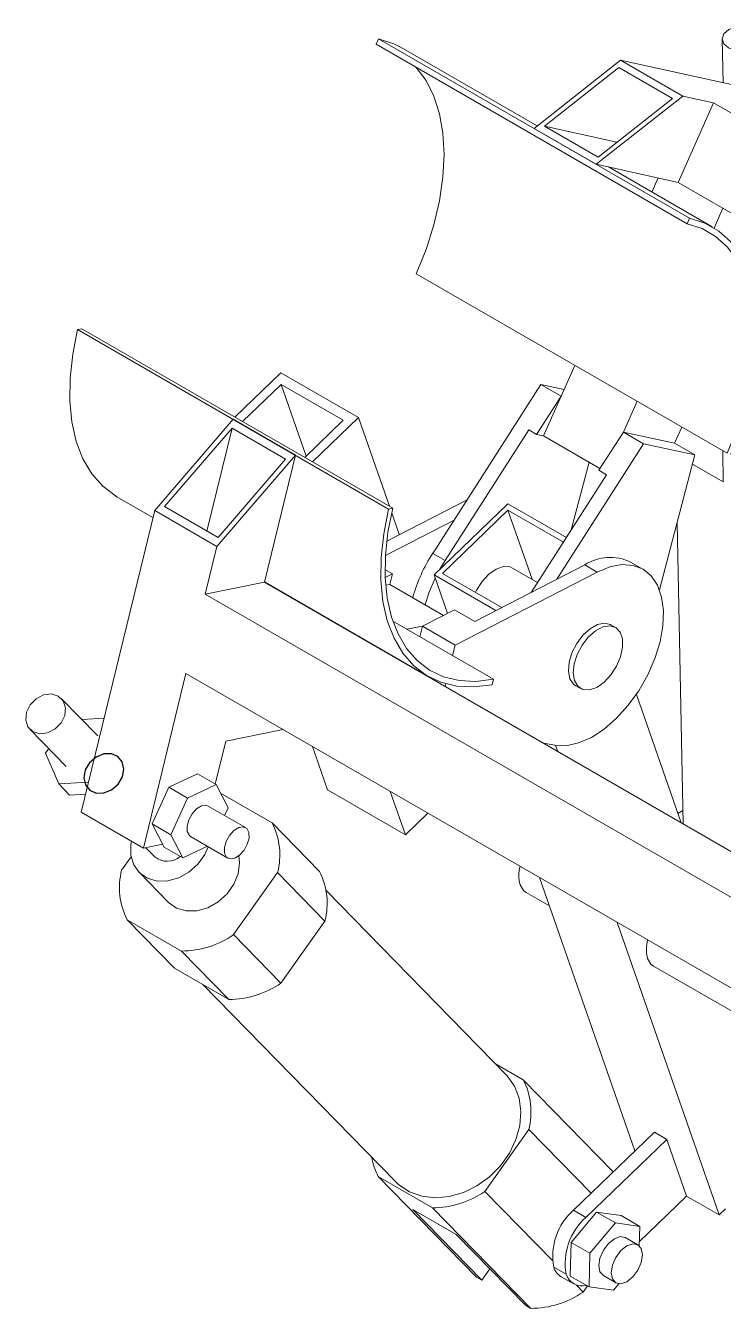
# Model space of a CAD drawing. Header units: millimetres. Extents: x 0 to 1189, y 0 to 841.
# Drawn here: x 171.63 to 187.49, y 680.86 to 710.03 of the extents above; entities that cross this region are included whole.
import ezdxf

# ---------------------------------------------------------------- set-up
doc = ezdxf.new("R2010")
doc.units = ezdxf.units.MM

msp = doc.modelspace()

# ---------------------------------------------------------------- linework, layer by layer
at = {"color": 7, "linetype": 'Continuous', "lineweight": 15}
for p, q in [((179.65, 709.735), (179.594, 709.608)), ((179.594, 709.608), (186.665, 705.526)), ((179.65, 709.735), (186.721, 705.653)), ((183.258, 707.751), (180.161, 709.538)), ((187.464, 709.726), (187.484, 708.733)), ((183.186, 707.694), (185.153, 709.246)), ((186.567, 708.429), (185.153, 709.246)), ((185.153, 709.246), (189.576, 708.274)), ((183.422, 707.745), (185.114, 709.08)), ((185.114, 709.08), (186.33, 708.378)), ((184.6, 706.878), (186.567, 708.429)), ((186.33, 708.378), (184.639, 707.043)), ((186.567, 708.429), (187.265, 708.276)), ((186.462, 706.468), (187.265, 708.276)), ((187.265, 708.276), (207.064, 696.846)), ((184.639, 707.043), (183.422, 707.745)), ((183.422, 707.745), (185.07, 707.383)), ((183.186, 707.694), (184.6, 706.878)), ((184.6, 706.878), (186.462, 706.468)), ((187.232, 705.456), (184.875, 706.817)), ((186.007, 706.568), (185.864, 706.246)), ((186.462, 706.468), (204.886, 695.832)), ((187.479, 705.881), (187.278, 705.429)), ((186.721, 705.653), (186.665, 705.526)), ((180.506, 704.388), (187.577, 700.305)), ((172.808, 703.12), (172.902, 703.139)), ((172.808, 703.12), (179.879, 699.038)), ((172.902, 703.139), (179.973, 699.057)), ((184.113, 702.305), (183.802, 701.605)), ((176.381, 701.13), (177.425, 702.137)), ((177.425, 702.137), (179.193, 701.117)), ((176.558, 701.028), (177.434, 701.874)), ((177.434, 701.874), (178.848, 701.057)), ((177.434, 701.874), (178.003, 700.242)), ((183.342, 701.871), (180.88, 698.03)), ((183.802, 701.605), (183.244, 700.736)), ((183.342, 701.871), (183.802, 701.605)), ((183.868, 701.755), (183.342, 701.871)), ((183.802, 701.605), (183.4, 700.702)), ((185.527, 701.489), (185.216, 700.789)), ((176.344, 701.079), (174.56, 699.004)), ((176.344, 701.079), (177.758, 700.262)), ((178.848, 701.057), (177.972, 700.212)), ((179.193, 701.117), (178.149, 700.11)), ((179.193, 701.117), (179.895, 699.101)), ((176.318, 700.876), (174.784, 699.092)), ((176.318, 700.876), (175.748, 698.535)), ((177.534, 700.174), (176.318, 700.876)), ((183.067, 700.838), (181.163, 697.867)), ((183.244, 700.736), (183.067, 700.838)), ((183.4, 700.702), (183.244, 700.736)), ((185.216, 700.789), (184.658, 699.919)), ((185.675, 700.524), (185.216, 700.789)), ((186.38, 700.533), (185.216, 700.789)), ((186.38, 700.533), (186.544, 700.902)), ((183.4, 700.702), (184.684, 699.96)), ((185.675, 700.524), (183.699, 697.441)), ((186.839, 700.268), (185.675, 700.524)), ((186.839, 700.268), (186.38, 700.533)), ((177.758, 700.262), (175.974, 698.188)), ((176, 698.39), (177.534, 700.174)), ((177.758, 700.262), (177.055, 697.373)), ((186.035, 697.202), (186.839, 700.268)), ((187.474, 700.365), (187.488, 699.654)), ((184.031, 698.563), (184.435, 700.104)), ((184.835, 699.817), (184.658, 699.919)), ((187.488, 699.654), (186.785, 700.06)), ((183.121, 697.143), (184.835, 699.817)), ((173.703, 699.315), (174.521, 698.843)), ((174.56, 699.004), (172.891, 692.142)), ((175.974, 698.188), (174.56, 699.004)), ((174.784, 699.092), (176, 698.39)), ((179.836, 698.31), (181.661, 699.248)), ((179.879, 699.038), (179.973, 699.057)), ((182.587, 699.157), (180.911, 697.541)), ((182.592, 699.01), (181.104, 697.574)), ((183.919, 698.388), (182.587, 699.157)), ((183.851, 698.283), (182.592, 699.01)), ((182.592, 699.01), (183.139, 697.441)), ((179.806, 697.985), (181.366, 698.788)), ((179.948, 698.95), (180.12, 698.456)), ((186.435, 698.726), (186.573, 691.878)), ((175.974, 698.188), (175.711, 697.104)), ((180.88, 698.03), (181.163, 697.867)), ((181.163, 697.867), (181.045, 697.671)), ((185.661, 697.669), (185.378, 697.832)), ((179.965, 697.565), (179.796, 697.663)), ((179.8, 697.481), (179.965, 697.565)), ((179.906, 697.324), (179.965, 697.565)), ((180.911, 697.541), (181.216, 696.665)), ((180.911, 697.541), (182.317, 696.729)), ((181.104, 697.574), (182.449, 696.798)), ((181.391, 695.944), (184.619, 697.605)), ((184.336, 697.768), (181.839, 696.484)), ((183.265, 697.368), (182.697, 697.696)), ((184.619, 697.605), (184.336, 697.768)), ((175.711, 697.104), (177.055, 697.373)), ((195.733, 686.591), (177.055, 697.373)), ((177.056, 697.379), (180.774, 695.233)), ((179.811, 697.305), (179.906, 697.324)), ((179.906, 697.324), (181.127, 696.619)), ((195.51, 685.674), (175.711, 697.104)), ((177.851, 696.913), (177.861, 696.915)), ((180.648, 696.373), (181.379, 696.749)), ((181.839, 696.484), (181.379, 696.749)), ((179.973, 696.489), (182.263, 695.167)), ((180.296, 696.303), (180.648, 696.373)), ((180.59, 696.133), (180.648, 696.373)), ((181.391, 695.944), (180.648, 696.373)), ((185.038, 696.345), (184.932, 696.406)), ((179.266, 696.097), (179.275, 696.098)), ((181.332, 695.704), (181.391, 695.944)), ((175.271, 695.298), (174.305, 691.325)), ((195.07, 683.869), (175.271, 695.298)), ((180.419, 695.431), (180.421, 695.437)), ((181.162, 695.002), (181.176, 695.063)), ((182.263, 695.167), (182.232, 695.041)), ((184.132, 695.02), (184.238, 694.959)), ((173.265, 693.883), (172.437, 694.73)), ((185.511, 694.821), (186.527, 691.905)), ((171.722, 694.031), (172.55, 693.184)), ((172.905, 694.251), (173.411, 694.279)), ((177.482, 694.022), (176.176, 693.761)), ((176.176, 693.761), (175.938, 692.78)), ((172.077, 693.487), (172.151, 693.592)), ((172.378, 692.786), (172.077, 693.487)), ((178.149, 693.637), (178.492, 692.651)), ((183.66, 693.665), (183.4, 693.71)), ((183.675, 693.662), (183.723, 693.523)), ((175.53, 693.016), (174.879, 692.709)), ((175.954, 692.771), (175.53, 693.016)), ((173.057, 692.825), (172.378, 692.786)), ((172.626, 692.532), (172.378, 692.786)), ((172.991, 692.553), (172.626, 692.532)), ((174.879, 692.709), (174.502, 691.875)), ((175.303, 692.464), (174.879, 692.709)), ((175.954, 692.771), (175.303, 692.464)), ((176.227, 692.244), (175.954, 692.771)), ((177.231, 691.898), (176.055, 692.576)), ((180.26, 691.631), (178.492, 692.651)), ((179.916, 692.617), (180.26, 691.631)), ((175.303, 692.464), (174.926, 691.63)), ((176.625, 691.794), (175.777, 692.283)), ((174.305, 691.325), (172.891, 692.142)), ((176.148, 692.069), (176.227, 692.244)), ((180.771, 692.123), (180.26, 691.631)), ((186.567, 692.181), (186.454, 692.114)), ((174.926, 691.63), (174.502, 691.875)), ((174.502, 691.875), (174.776, 691.348)), ((177.231, 691.898), (178.306, 690.797)), ((174.742, 691.413), (174.305, 691.325)), ((174.926, 691.63), (175.2, 691.103)), ((175.348, 691.614), (175.377, 691.591)), ((175.377, 691.591), (176.225, 691.101)), ((174.024, 691.13), (173.809, 690.827)), ((174.357, 691.336), (174.562, 691.125)), ((175.2, 691.103), (174.776, 691.348)), ((175.2, 691.103), (175.762, 691.368)), ((174.205, 690.776), (174.867, 690.098)), ((177.355, 690.768), (176.355, 689.358)), ((177.355, 690.768), (178.431, 689.667)), ((183.31, 690.657), (185.478, 684.439)), ((182.544, 686.18), (178.455, 690.362)), ((183.004, 690.317), (183.536, 690.01)), ((175.166, 688.986), (173.934, 689.697)), ((173.934, 689.697), (175.009, 688.597)), ((178.431, 689.667), (177.431, 688.257)), ((185.078, 689.637), (187.397, 682.986)), ((176.355, 689.358), (177.431, 688.257)), ((175.166, 688.986), (176.242, 687.885)), ((176.242, 687.885), (175.009, 688.597)), ((185.903, 688.644), (188.201, 687.317)), ((175.644, 688.23), (180.041, 683.733)), ((182.941, 686.057), (182.306, 686.423)), ((182.941, 686.057), (184.987, 683.964)), ((183.065, 684.927), (182.065, 683.517)), ((183.065, 684.927), (184.482, 683.478)), ((185.922, 684.867), (184.078, 683.089)), ((186.205, 684.703), (184.361, 682.925)), ((186.205, 684.703), (185.922, 684.867)), ((186.654, 683.414), (186.205, 684.703)), ((180.877, 683.145), (179.644, 683.857)), ((179.644, 683.857), (181.878, 681.571)), ((182.065, 683.517), (183.601, 681.946)), ((186.654, 683.414), (185.577, 682.375)), ((186.654, 683.414), (187.397, 682.986)), ((181.417, 682.538), (180.427, 683.109)), ((180.427, 683.109), (182, 681.501)), ((180.877, 683.145), (183.111, 680.859)), ((184.608, 683.048), (184.032, 682.36)), ((184.078, 683.089), (184.361, 682.925)), ((184.608, 683.048), (185.033, 682.803)), ((185.163, 682.968), (184.608, 683.048)), ((185.163, 682.968), (185.587, 682.723)), ((187.397, 682.986), (187.54, 683.124)), ((185.033, 682.803), (184.456, 682.116)), ((185.587, 682.723), (185.033, 682.803)), ((185.574, 682.283), (185.587, 682.723)), ((182.99, 680.929), (181.417, 682.538)), ((184.032, 682.36), (184.009, 681.594)), ((184.032, 682.36), (184.456, 682.116)), ((185.543, 682.306), (185.26, 682.469)), ((184.456, 682.116), (184.434, 681.349)), ((183.633, 681.798), (183.915, 681.634)), ((182, 681.501), (181.878, 681.571)), ((182.181, 681.757), (182, 681.501)), ((183.803, 681.578), (184.086, 681.415)), ((184.009, 681.594), (184.434, 681.349)), ((184.76, 681.603), (185.043, 681.44)), ((184.147, 681.387), (184.3, 681.231)), ((184.398, 681.369), (184.3, 681.231)), ((184.434, 681.349), (184.988, 681.269)), ((184.988, 681.269), (185.112, 681.418)), ((183.111, 680.859), (182.99, 680.929))]:
    msp.add_line(p, q, dxfattribs=at)
at = {"color": 7, "linetype": 'Continuous', "lineweight": 15, "flags": 128}
for points in [[(187.774, 710.007), (187.611, 709.941), (187.503, 709.844), (187.464, 709.731), (187.502, 709.618), (187.609, 709.524), (187.771, 709.461), (187.962, 709.441), (188.154, 709.466), (188.316, 709.532), (188.425, 709.629), (188.464, 709.742), (188.426, 709.855), (188.318, 709.949), (188.157, 710.011), (187.965, 710.032), (187.774, 710.007)], [(180.161, 709.538), (180, 709.621), (179.65, 709.735)], [(180.506, 704.388), (180.729, 704.944), (180.907, 705.501), (181.035, 706.051), (181.113, 706.587), (181.139, 707.1), (181.113, 707.583), (181.035, 708.029), (180.907, 708.431), (180.73, 708.784), (180.506, 709.082), (180.506, 709.082)], [(187.577, 700.305), (187.801, 700.861), (187.978, 701.419), (188.106, 701.969), (188.184, 702.505), (188.21, 703.018), (188.184, 703.501), (188.106, 703.947), (187.978, 704.349), (187.801, 704.702), (187.577, 705), (187.311, 705.239), (187.005, 705.415), (186.665, 705.526)], [(187.658, 700.288), (187.888, 700.859), (188.07, 701.432), (188.203, 701.998), (188.283, 702.548), (188.309, 703.075), (188.283, 703.572), (188.203, 704.03), (188.07, 704.443), (187.888, 704.805), (187.659, 705.112), (187.385, 705.357), (187.071, 705.538), (186.721, 705.653)], [(173.703, 699.315), (173.668, 699.336), (173.378, 699.557), (173.131, 699.841), (172.93, 700.182), (172.778, 700.576), (172.678, 701.018), (172.63, 701.5), (172.636, 702.016), (172.696, 702.559), (172.808, 703.12)], [(182.232, 695.041), (181.819, 694.991), (181.429, 695.01), (181.067, 695.098), (180.739, 695.254), (180.449, 695.475), (180.202, 695.758), (180.001, 696.1), (179.849, 696.494), (179.749, 696.936), (179.701, 697.418), (179.707, 697.934), (179.767, 698.477), (179.879, 699.038)], [(182.263, 695.167), (181.861, 695.119), (181.481, 695.137), (181.129, 695.223), (180.81, 695.375), (180.528, 695.59), (180.287, 695.866), (180.092, 696.198), (179.944, 696.581), (179.846, 697.011), (179.8, 697.481), (179.806, 697.983), (179.864, 698.511), (179.973, 699.057)], [(182.697, 697.696), (182.639, 697.721), (182.491, 697.729), (182.326, 697.672), (182.158, 697.556), (182.003, 697.391), (181.873, 697.191), (181.85, 697.144)], [(184.619, 697.605), (184.908, 697.723), (185.184, 697.773), (185.439, 697.755), (185.663, 697.668), (185.85, 697.516), (185.992, 697.303), (186.085, 697.037), (186.127, 696.727), (186.115, 696.383), (186.05, 696.017), (185.934, 695.64), (185.771, 695.266), (185.567, 694.906), (185.328, 694.574), (185.062, 694.28), (184.779, 694.034), (184.488, 693.844), (184.197, 693.717), (183.918, 693.656), (183.66, 693.665)], [(180.938, 697.464), (180.796, 697.134), (180.708, 696.861)], [(184.132, 695.02), (184.084, 695.056), (184.002, 695.179), (183.967, 695.349), (183.982, 695.552), (184.047, 695.769), (184.154, 695.981), (184.295, 696.17), (184.457, 696.317), (184.625, 696.411), (184.786, 696.443), (184.923, 696.411), (184.932, 696.406)], [(184.101, 695.135), (184.072, 695.31), (184.093, 695.515), (184.163, 695.733), (184.275, 695.943), (184.418, 696.127), (184.582, 696.27), (184.75, 696.357), (184.909, 696.382), (185.043, 696.342), (185.141, 696.24), (185.195, 696.086), (185.199, 695.894), (185.153, 695.68), (185.062, 695.464), (184.932, 695.264), (184.777, 695.099), (184.609, 694.983), (184.444, 694.926), (184.296, 694.934), (184.178, 695.006), (184.101, 695.135)], [(171.864, 694.724), (171.727, 694.585), (171.644, 694.415), (171.627, 694.24), (171.679, 694.086), (171.792, 693.976), (171.949, 693.928), (172.126, 693.949), (172.295, 694.036), (172.432, 694.175), (172.516, 694.345), (172.532, 694.52), (172.48, 694.675), (172.367, 694.784), (172.211, 694.832), (172.034, 694.811), (171.864, 694.724)], [(175.777, 692.283), (175.725, 692.301), (175.622, 692.286), (175.512, 692.217), (175.411, 692.106), (175.336, 691.97), (175.298, 691.828), (175.302, 691.703), (175.348, 691.614)], [(176.196, 691.124), (176.277, 691.084), (176.38, 691.099), (176.491, 691.167), (176.591, 691.278), (176.666, 691.415), (176.705, 691.556), (176.701, 691.681), (176.655, 691.771), (176.574, 691.811), (176.471, 691.796), (176.36, 691.727), (176.26, 691.617), (176.185, 691.48), (176.146, 691.338), (176.15, 691.213), (176.196, 691.124)], [(174.032, 691.483), (174.018, 691.403), (174.018, 691.162), (174.086, 690.944), (174.215, 690.766), (174.396, 690.64), (174.617, 690.576), (174.859, 690.579), (175.107, 690.648), (175.34, 690.778), (175.542, 690.96), (175.699, 691.18), (175.778, 691.359)], [(174.867, 690.098), (174.877, 690.089), (175.058, 689.963), (175.279, 689.899), (175.521, 689.901), (175.769, 689.97), (176.002, 690.101), (176.205, 690.283), (176.361, 690.503), (176.459, 690.745), (176.492, 690.991), (176.476, 691.155)], [(183.004, 690.317), (182.944, 690.364), (182.867, 690.493)], [(185.903, 688.644), (185.843, 688.69), (185.766, 688.819)], [(180.041, 683.733), (180.113, 683.666), (180.353, 683.507), (180.631, 683.407), (180.936, 683.371), (181.256, 683.4), (181.578, 683.493), (181.887, 683.645), (182.173, 683.851), (182.422, 684.103), (182.625, 684.389), (182.773, 684.699), (182.861, 685.019), (182.885, 685.337), (182.843, 685.639), (182.738, 685.913), (182.574, 686.148), (182.544, 686.18)], [(185.26, 682.469), (185.146, 682.491), (185.01, 682.444), (184.875, 682.335), (184.76, 682.18), (184.684, 682.004), (184.657, 681.832)], [(185.647, 682.077), (185.62, 682.218), (185.543, 682.306), (185.428, 682.328), (185.293, 682.281), (185.158, 682.172), (185.043, 682.017), (184.966, 681.84), (184.94, 681.669), (184.966, 681.528), (185.043, 681.44), (185.158, 681.417), (185.293, 681.464), (185.428, 681.574), (185.543, 681.728), (185.62, 681.905), (185.647, 682.077)], [(184.657, 681.832), (184.684, 681.691), (184.76, 681.603), (184.76, 681.603)]]:
    msp.add_lwpolyline(points, dxfattribs=at)
at = {"color": 7, "linetype": 'Continuous', "flags": 128}
msp.add_lwpolyline([(173.08, 693.269), (172.982, 693.104), (172.949, 692.927), (172.984, 692.766), (173.084, 692.643), (173.232, 692.579), (173.406, 692.583), (173.58, 692.655), (173.727, 692.783), (173.825, 692.947), (173.859, 693.124), (173.823, 693.286), (173.724, 693.408), (173.576, 693.472), (173.401, 693.468), (173.227, 693.397), (173.08, 693.269)], dxfattribs=at)
at = {"color": 7, "linetype": 'Continuous', "lineweight": 15}
for centre, radius, start, end in [((184.028, 695.999), 3.746, 147.1554, 164.106), ((184.916, 696.848), 1.088, 64.8446, 122.2267), ((175.788, 691.167), 1.617, 345.6924, 26.8472), ((174.846, 691.48), 0.454, 231.3162, 310.8487), ((175.376, 690.428), 1.617, 165.692, 206.8481), ((183.631, 690.701), 0.792, 164.4849, 195.2124), ((176.864, 690.067), 1.617, 345.6924, 26.8472), ((175.161, 691.09), 2.104, 270.1588, 304.5884), ((186.53, 689.027), 0.792, 164.4849, 195.2124), ((176.236, 689.989), 2.104, 270.1588, 304.5884), ((181.498, 685.327), 1.617, 345.6924, 26.8472), ((180.921, 684.535), 1.447, 189.7089, 207.9778), ((180.871, 685.249), 2.104, 270.159, 304.5886), ((185, 682.048), 1.39, 131.5301, 190.3708), ((185.283, 681.885), 1.39, 131.5301, 190.3708), ((184.003, 681.909), 0.387, 196.7669, 238.8983), ((184.277, 681.745), 0.378, 196.9574, 285.564), ((183.105, 682.963), 2.104, 270.1586, 304.5888)]:
    msp.add_arc(centre, radius, start, end, dxfattribs=at)

doc.saveas('drawing.dxf')
